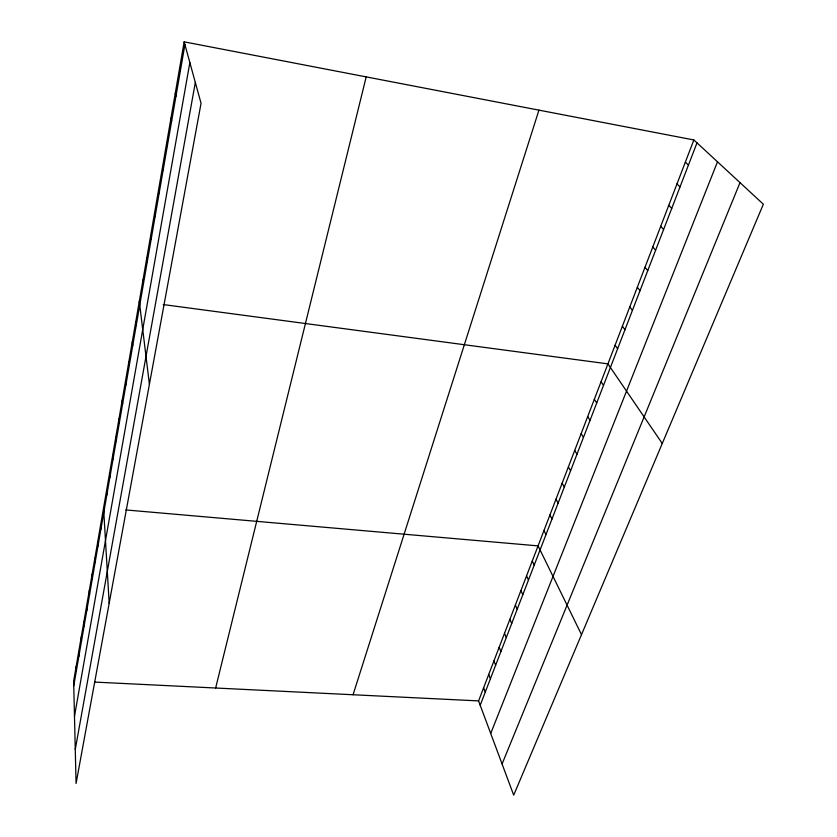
<?xml version="1.0" encoding="UTF-8"?>
<svg xmlns="http://www.w3.org/2000/svg" width="837" height="837" viewBox="0 0 837 837"><rect width="100%" height="100%" fill="white"/><g stroke="black" fill="none" stroke-linecap="round" stroke-linejoin="round"><path stroke-width="1.26" d="M184.161 41.85L73.646 681.056L76.073 783.432L201.047 103.286L184.161 41.85L693.863 139.957L763.354 204.218L513.688 795.15L478.576 700.904L693.863 139.957M73.761 685.754L184.914 44.591M74.483 716.242L189.853 62.555M75.267 749.397L195.324 82.465M215.643 688.014L366.198 76.889M353.057 694.752L538.944 110.139M480.197 705.256L697.001 142.865M490.712 733.463L717.497 161.813M502.074 763.993L740.013 182.633M94.476 682.071L478.576 700.904M125.728 509.932L538.076 545.881L581.506 634.645M163.246 304.563L607.924 363.875L662.266 443.484M685.357 162.116L688.432 165.109M676.997 183.889L680.01 186.954M668.794 205.285L671.734 208.423M660.717 226.304L663.595 229.516M652.787 246.967L655.601 250.253M644.992 267.285L647.754 270.623M637.334 287.248L640.033 290.659M629.79 306.886L632.437 310.349M622.383 326.2L624.967 329.726M615.09 345.189L617.622 348.767M601.071 381.714L603.508 385.397M594.333 399.28L596.718 403.015M587.7 416.575L590.033 420.352M581.16 433.608L583.452 437.427M574.726 450.379L576.965 454.24M568.386 466.9L570.583 470.802M562.14 483.169L564.295 487.103M555.988 499.197L558.101 503.173M549.93 514.985L552.001 519.003M543.956 530.543L545.996 534.592M532.269 560.989L534.226 565.101M526.557 575.887L528.482 580.02M520.917 590.566L522.811 594.73M515.362 605.036L517.214 609.242M509.89 619.307L511.7 623.534M504.491 633.379L506.27 637.637M499.166 647.263L500.913 651.531M493.914 660.948L495.63 665.248M488.724 674.444L490.409 678.765M483.619 687.763L485.272 692.105M179.673 67.797L180.394 70.653M175.278 93.242L175.969 96.203M170.968 118.174L171.627 121.239M166.741 142.635L167.369 145.795M162.587 166.615L163.194 169.869M158.528 190.145L159.103 193.493M154.531 213.226L155.086 216.657M150.618 235.877L151.141 239.392M146.768 258.11L147.27 261.709M143.001 279.935L143.472 283.607M139.298 301.362L149.404 384.319M135.761 321.795L136.201 325.603M132.288 341.862L132.706 345.744M128.877 361.594L129.275 365.528M125.529 380.992L125.906 384.978M122.233 400.055L122.589 404.104M118.99 418.793L119.325 422.905M115.799 437.228L116.123 441.392M112.671 455.359L112.974 459.565M109.584 473.198L109.867 477.446M106.55 490.744L106.822 495.033M103.568 508.007L109.176 603.268M100.628 524.987L100.869 529.371M97.741 541.706L97.96 546.132M94.895 558.164L95.104 562.621M92.091 574.36L92.29 578.859M89.339 590.315L89.517 594.835M86.619 606.019L86.786 610.571M83.941 621.483L84.108 626.066M81.315 636.716L81.461 641.33M78.72 651.709L78.856 656.365M76.167 666.493L76.282 671.169"/></g></svg>
